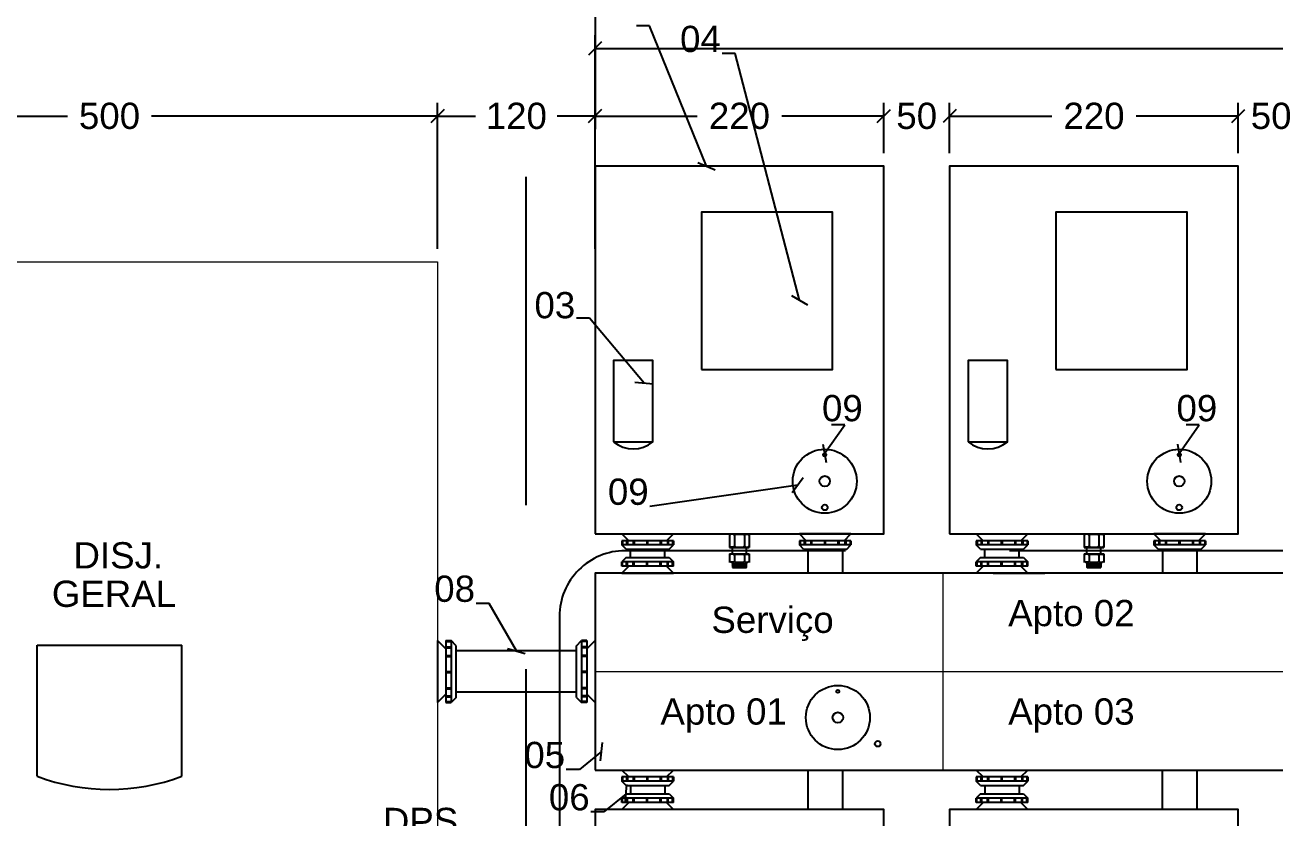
# Model space of a CAD drawing. Header units: millimetres. Extents: x 425 to 646, y 332 to 411.
# Drawn here: x 460.232 to 461.185, y 347.354 to 347.958 of the extents above; entities that cross this region are included whole.
import ezdxf

# ---------------------------------------------------------------- set-up
doc = ezdxf.new("R2010")
doc.units = ezdxf.units.MM
doc.linetypes.add('HIDDEN', pattern=[0.375, 0.25, -0.125])
for name, color, linetype in [('Cotas', 1, 'Continuous'), ('EL-Textos_condutos', 7, 'Continuous'), ('QUADROS', 7, 'Continuous'), ('QUADROS_E_CAIXAS', 240, 'Continuous'), ('TXT', 7, 'Continuous')]:
    doc.layers.add(name, color=color, linetype=linetype)
doc.layers.add('VP', color=1, linetype='Continuous', plot=False)
doc.styles.add('ARIAL', font='arial.ttf')
doc.dimstyles.new('10', dxfattribs={"dimtxt": 0.02, "dimasz": 0.01, "dimexe": 0.01, "dimexo": 0.01, "dimgap": 0.09, "dimtad": 0, "dimtih": 1, "dimtoh": 1, "dimdec": 0, "dimlfac": 1000, "dimzin": 0, "dimdsep": 46, "dimtxsty": 'ARIAL', "dimblk": 'OBLIQUE', "dimcen": 0, "dimdle": 0.02, "dimclrt": 7, "dimadec": 0, "dimazin": 0, "dimtfac": 1, "dimtdec": 0, "dimtofl": 0, "dimtmove": 0, "dimatfit": 3, "dimldrblk": 'OBLIQUE', "dimfxl": 0, "dimtolj": 1, "dimtzin": 0, "dimarcsym": 0})
doc.dimstyles.new('RICARDO-1-10', dxfattribs={"dimtxt": 0.02, "dimasz": 0.01, "dimexe": 0.01, "dimexo": 0.01, "dimgap": 0.01, "dimtad": 0, "dimtih": 1, "dimtoh": 1, "dimdec": 0, "dimlfac": 1000, "dimzin": 0, "dimdsep": 46, "dimtxsty": 'ARIAL', "dimblk": 'OBLIQUE', "dimcen": 0, "dimclrt": 4, "dimadec": 0, "dimazin": 0, "dimtfac": 1, "dimtdec": 0, "dimtofl": 0, "dimtmove": 0, "dimatfit": 3, "dimldrblk": 'CLOSEDBLANK', "dimfxl": 0, "dimtolj": 1, "dimtzin": 0, "dimarcsym": 0})

# ---------------------------------------------------------------- blocks, each defined once
blk = doc.blocks.new('_Oblique')
at = {"color": 0, "linetype": 'ByBlock', "lineweight": -2}
blk.add_line((-0.5, -0.5), (0.5, 0.5), dxfattribs=at)
blk = doc.blocks.new('*D70')
at = {"layer": 'DEFPOINTS', "color": 0, "transparency": 16777216}
for p in [(460.04673, 347.88826), (460.04673, 347.77707), (460.54673, 347.77707)]:
    blk.add_point(p, dxfattribs=at)
at = {"layer": 'TXT', "color": 0, "lineweight": -2, "transparency": 16777216}
for p, q in [((460.04673, 347.78707), (460.04673, 347.89826)), ((460.54673, 347.78707), (460.54673, 347.89826)), ((460.04673, 347.88826), (460.26467, 347.88826)), ((460.54673, 347.88826), (460.32879, 347.88826))]:
    blk.add_line(p, q, dxfattribs=at)
at = {"layer": 'TXT', "color": 0, "lineweight": -2, "transparency": 16777216, "xscale": 0.01, "yscale": 0.01, "zscale": 0.01, "rotation": 180}
blk.add_blockref('_Oblique', (460.04673, 347.88826), dxfattribs=at)
at = {"layer": 'TXT', "color": 0, "lineweight": -2, "transparency": 16777216, "xscale": 0.01, "yscale": 0.01, "zscale": 0.01}
blk.add_blockref('_Oblique', (460.54673, 347.88826), dxfattribs=at)
at = {"layer": 'TXT', "color": 4, "transparency": 16777216, "insert": (460.29673, 347.88826), "char_height": 0.02, "attachment_point": 5, "style": 'ARIAL'}
blk.add_mtext('\\A1;500', dxfattribs=at)
blk = doc.blocks.new('_ClosedBlank')
at = {"color": 0, "linetype": 'ByBlock', "lineweight": -2}
for p, q in [((-1, 0.167), (0, 0)), ((-1, 0.167), (-1, -0.167)), ((0, 0), (-1, -0.167))]:
    blk.add_line(p, q, dxfattribs=at)
blk = doc.blocks.new('*D73')
at = {"layer": 'DEFPOINTS', "color": 0, "transparency": 16777216}
for p in [(460.66673, 347.88826), (460.54673, 347.77707), (460.66673, 347.77707)]:
    blk.add_point(p, dxfattribs=at)
at = {"layer": 'TXT', "color": 0, "lineweight": -2, "transparency": 16777216}
for p, q in [((460.54673, 347.78707), (460.54673, 347.89826)), ((460.66673, 347.78707), (460.66673, 347.89826)), ((460.54673, 347.88826), (460.57561, 347.88826)), ((460.66673, 347.88826), (460.63785, 347.88826))]:
    blk.add_line(p, q, dxfattribs=at)
at = {"layer": 'TXT', "color": 0, "lineweight": -2, "transparency": 16777216, "xscale": 0.01, "yscale": 0.01, "zscale": 0.01, "rotation": 180}
blk.add_blockref('_Oblique', (460.54673, 347.88826), dxfattribs=at)
at = {"layer": 'TXT', "color": 0, "lineweight": -2, "transparency": 16777216, "xscale": 0.01, "yscale": 0.01, "zscale": 0.01}
blk.add_blockref('_Oblique', (460.66673, 347.88826), dxfattribs=at)
at = {"layer": 'TXT', "color": 4, "transparency": 16777216, "insert": (460.60673, 347.88826), "char_height": 0.02, "attachment_point": 5, "style": 'ARIAL'}
blk.add_mtext('\\A1;120', dxfattribs=at)
blk = doc.blocks.new('*D74')
at = {"layer": 'DEFPOINTS', "color": 0, "transparency": 16777216}
for p in [(460.66673, 348.7679), (460.88673, 347.88826), (460.88673, 347.85005)]:
    blk.add_point(p, dxfattribs=at)
at = {"layer": 'TXT', "color": 0, "lineweight": -2, "transparency": 16777216}
for p, q in [((460.66673, 348.7579), (460.66673, 347.87826)), ((460.88673, 347.86005), (460.88673, 347.89826)), ((460.66673, 347.88826), (460.7445, 347.88826)), ((460.88673, 347.88826), (460.80896, 347.88826))]:
    blk.add_line(p, q, dxfattribs=at)
at = {"layer": 'TXT', "color": 0, "lineweight": -2, "transparency": 16777216, "xscale": 0.01, "yscale": 0.01, "zscale": 0.01, "rotation": 180}
blk.add_blockref('_Oblique', (460.66673, 347.88826), dxfattribs=at)
at = {"layer": 'TXT', "color": 0, "lineweight": -2, "transparency": 16777216, "xscale": 0.01, "yscale": 0.01, "zscale": 0.01}
blk.add_blockref('_Oblique', (460.88673, 347.88826), dxfattribs=at)
at = {"layer": 'TXT', "color": 4, "transparency": 16777216, "insert": (460.77673, 347.88826), "char_height": 0.02, "attachment_point": 5, "style": 'ARIAL'}
blk.add_mtext('\\A1;220', dxfattribs=at)
blk = doc.blocks.new('*D75')
at = {"layer": 'DEFPOINTS', "color": 0, "transparency": 16777216}
for p in [(460.93687, 347.88826), (460.88673, 347.85005), (460.93687, 347.85005)]:
    blk.add_point(p, dxfattribs=at)
at = {"layer": 'TXT', "color": 0, "lineweight": -2, "transparency": 16777216}
for p, q in [((460.88673, 347.86005), (460.88673, 347.89826)), ((460.93687, 347.86005), (460.93687, 347.89826)), ((460.88673, 347.88826), (460.87673, 347.88826)), ((460.93687, 347.88826), (460.94687, 347.88826))]:
    blk.add_line(p, q, dxfattribs=at)
at = {"layer": 'TXT', "color": 0, "lineweight": -2, "transparency": 16777216, "xscale": 0.01, "yscale": 0.01, "zscale": 0.01}
blk.add_blockref('_Oblique', (460.88673, 347.88826), dxfattribs=at)
at = {"layer": 'TXT', "color": 0, "lineweight": -2, "transparency": 16777216, "xscale": 0.01, "yscale": 0.01, "zscale": 0.01, "rotation": 180}
blk.add_blockref('_Oblique', (460.93687, 347.88826), dxfattribs=at)
at = {"layer": 'TXT', "color": 4, "transparency": 16777216, "insert": (460.9118, 347.88826), "char_height": 0.02, "attachment_point": 5, "style": 'ARIAL'}
blk.add_mtext('\\A1;50', dxfattribs=at)
blk = doc.blocks.new('*D76')
at = {"layer": 'DEFPOINTS', "color": 0, "transparency": 16777216}
for p in [(461.15687, 347.88826), (460.93687, 347.85005), (461.15687, 347.85005)]:
    blk.add_point(p, dxfattribs=at)
at = {"layer": 'TXT', "color": 0, "lineweight": -2, "transparency": 16777216}
for p, q in [((460.93687, 347.86005), (460.93687, 347.89826)), ((461.15687, 347.86005), (461.15687, 347.89826)), ((460.93687, 347.88826), (461.01464, 347.88826)), ((461.15687, 347.88826), (461.0791, 347.88826))]:
    blk.add_line(p, q, dxfattribs=at)
at = {"layer": 'TXT', "color": 0, "lineweight": -2, "transparency": 16777216, "xscale": 0.01, "yscale": 0.01, "zscale": 0.01, "rotation": 180}
blk.add_blockref('_Oblique', (460.93687, 347.88826), dxfattribs=at)
at = {"layer": 'TXT', "color": 0, "lineweight": -2, "transparency": 16777216, "xscale": 0.01, "yscale": 0.01, "zscale": 0.01}
blk.add_blockref('_Oblique', (461.15687, 347.88826), dxfattribs=at)
at = {"layer": 'TXT', "color": 4, "transparency": 16777216, "insert": (461.04687, 347.88826), "char_height": 0.02, "attachment_point": 5, "style": 'ARIAL'}
blk.add_mtext('\\A1;220', dxfattribs=at)
blk = doc.blocks.new('*D77')
at = {"layer": 'DEFPOINTS', "color": 0, "transparency": 16777216}
for p in [(461.20687, 347.88826), (461.15687, 347.85005), (461.20687, 347.85005)]:
    blk.add_point(p, dxfattribs=at)
at = {"layer": 'TXT', "color": 0, "lineweight": -2, "transparency": 16777216}
for p, q in [((461.15687, 347.86005), (461.15687, 347.89826)), ((461.20687, 347.86005), (461.20687, 347.89826)), ((461.15687, 347.88826), (461.14687, 347.88826)), ((461.20687, 347.88826), (461.21687, 347.88826))]:
    blk.add_line(p, q, dxfattribs=at)
at = {"layer": 'TXT', "color": 0, "lineweight": -2, "transparency": 16777216, "xscale": 0.01, "yscale": 0.01, "zscale": 0.01}
blk.add_blockref('_Oblique', (461.15687, 347.88826), dxfattribs=at)
at = {"layer": 'TXT', "color": 0, "lineweight": -2, "transparency": 16777216, "xscale": 0.01, "yscale": 0.01, "zscale": 0.01, "rotation": 180}
blk.add_blockref('_Oblique', (461.20687, 347.88826), dxfattribs=at)
at = {"layer": 'TXT', "color": 4, "transparency": 16777216, "insert": (461.18187, 347.88826), "char_height": 0.02, "attachment_point": 5, "style": 'ARIAL'}
blk.add_mtext('\\A1;50', dxfattribs=at)
blk = doc.blocks.new('*D110')
at = {"layer": 'DEFPOINTS', "color": 0, "transparency": 16777216}
for p in [(463.58724, 347.93974), (460.66673, 347.85005), (463.58724, 347.85005)]:
    blk.add_point(p, dxfattribs=at)
at = {"layer": 'VP', "color": 0, "lineweight": -2, "transparency": 16777216}
for p, q in [((460.66673, 347.86005), (460.66673, 347.94974)), ((463.58724, 347.86005), (463.58724, 347.94974)), ((460.66673, 347.93974), (462.08888, 347.93974)), ((463.58724, 347.93974), (462.16509, 347.93974))]:
    blk.add_line(p, q, dxfattribs=at)
at = {"layer": 'VP', "color": 0, "lineweight": -2, "transparency": 16777216, "xscale": 0.01, "yscale": 0.01, "zscale": 0.01, "rotation": 180}
blk.add_blockref('_Oblique', (460.66673, 347.93974), dxfattribs=at)
at = {"layer": 'VP', "color": 0, "lineweight": -2, "transparency": 16777216, "xscale": 0.01, "yscale": 0.01, "zscale": 0.01}
blk.add_blockref('_Oblique', (463.58724, 347.93974), dxfattribs=at)
at = {"layer": 'VP', "color": 4, "transparency": 16777216, "insert": (462.12699, 347.93974), "char_height": 0.02, "attachment_point": 5, "style": 'ARIAL'}
blk.add_mtext('\\A1;2921', dxfattribs=at)

msp = doc.modelspace()

# ---------------------------------------------------------------- hatches: boundary and pattern name
at = {"layer": 'QUADROS'}
for points in [[(460.77199, 347.5698), (460.77022, 347.5698), (460.76923, 347.56881), (460.76923, 347.57005), (460.78423, 347.57005), (460.78423, 347.56881), (460.78324, 347.5698), (460.78147, 347.5698), (460.78048, 347.56881), (460.77949, 347.5698), (460.77397, 347.5698), (460.77298, 347.56881)], [(460.77199, 347.5698), (460.77022, 347.5698), (460.76923, 347.56881), (460.76923, 347.57005), (460.78423, 347.57005), (460.78423, 347.56881), (460.78324, 347.5698), (460.78147, 347.5698), (460.78048, 347.56881), (460.77949, 347.5698), (460.77397, 347.5698), (460.77298, 347.56881)], [(461.04213, 347.5698), (461.04036, 347.5698), (461.03937, 347.56881), (461.03937, 347.57005), (461.05437, 347.57005), (461.05437, 347.56881), (461.05338, 347.5698), (461.05161, 347.5698), (461.05062, 347.56881), (461.04963, 347.5698), (461.04411, 347.5698), (461.04312, 347.56881)], [(461.04213, 347.5698), (461.04036, 347.5698), (461.03937, 347.56881), (461.03937, 347.57005), (461.05437, 347.57005), (461.05437, 347.56881), (461.05338, 347.5698), (461.05161, 347.5698), (461.05062, 347.56881), (461.04963, 347.5698), (461.04411, 347.5698), (461.04312, 347.56881)], [(460.76923, 347.55948), (460.76923, 347.56072), (460.77022, 347.55973), (460.77199, 347.55973), (460.77298, 347.56072), (460.77397, 347.55973), (460.77949, 347.55973), (460.78048, 347.56072), (460.78147, 347.55973), (460.78324, 347.55973), (460.78423, 347.56072), (460.78423, 347.55948)], [(461.03937, 347.55948), (461.03937, 347.56072), (461.04036, 347.55973), (461.04213, 347.55973), (461.04312, 347.56072), (461.04411, 347.55973), (461.04963, 347.55973), (461.05062, 347.56072), (461.05161, 347.55973), (461.05338, 347.55973), (461.05437, 347.56072), (461.05437, 347.55948)]]:
    msp.add_hatch(color=7, dxfattribs=at).paths.add_polyline_path(points)
h = msp.add_hatch(color=7, dxfattribs=at)
h.paths.add_polyline_path([(460.76923, 347.54803), (460.76923, 347.54927), (460.77022, 347.54828), (460.77199, 347.54828), (460.77298, 347.54927), (460.77397, 347.54828), (460.77949, 347.54828), (460.78048, 347.54927), (460.78147, 347.54828), (460.78324, 347.54828), (460.78423, 347.54927), (460.78423, 347.54803)])
h.paths.add_polyline_path([(460.78423, 347.55478), (460.78423, 347.55354), (460.78324, 347.55453), (460.78147, 347.55453), (460.78048, 347.55354), (460.77949, 347.55453), (460.77397, 347.55453), (460.77298, 347.55354), (460.77199, 347.55453), (460.77022, 347.55453), (460.76923, 347.55354), (460.76923, 347.55478)])
h = msp.add_hatch(color=7, dxfattribs=at)
h.paths.add_polyline_path([(461.03937, 347.54803), (461.03937, 347.54927), (461.04036, 347.54828), (461.04213, 347.54828), (461.04312, 347.54927), (461.04411, 347.54828), (461.04963, 347.54828), (461.05062, 347.54927), (461.05161, 347.54828), (461.05338, 347.54828), (461.05437, 347.54927), (461.05437, 347.54803)])
h.paths.add_polyline_path([(461.05437, 347.55478), (461.05437, 347.55354), (461.05338, 347.55453), (461.05161, 347.55453), (461.05062, 347.55354), (461.04963, 347.55453), (461.04411, 347.55453), (461.04312, 347.55354), (461.04213, 347.55453), (461.04036, 347.55453), (461.03937, 347.55354), (461.03937, 347.55478)])

# ---------------------------------------------------------------- linework, layer by layer
at = {"layer": 'EL-Textos_condutos', "linetype": 'Continuous', "lineweight": 0}
for p, q in [((460.04673, 347.77707), (460.54673, 347.77707)), ((460.54673, 347.77707), (460.54673, 347.20207)), ((460.93173, 347.54005), (460.93173, 347.39005)), ((460.66673, 347.46505), (461.91673, 347.46505))]:
    msp.add_line(p, q, dxfattribs=at)
at = {"layer": 'QUADROS', "color": 7}
for p, q in [((460.69234, 347.56476), (460.68705, 347.57005)), ((460.72111, 347.56476), (460.72641, 347.57005)), ((460.76923, 347.57005), (460.78423, 347.57005)), ((460.76923, 347.57005), (460.76923, 347.55948)), ((460.76923, 347.57005), (460.78423, 347.57005)), ((460.76923, 347.56881), (460.77022, 347.5698)), ((460.76923, 347.56881), (460.77022, 347.5698)), ((460.77199, 347.5698), (460.77022, 347.5698)), ((460.77199, 347.5698), (460.77022, 347.5698)), ((460.77298, 347.56881), (460.77198, 347.56981)), ((460.77298, 347.56881), (460.77198, 347.56981)), ((460.77298, 347.56881), (460.77398, 347.56981)), ((460.77298, 347.56881), (460.77398, 347.56981)), ((460.77298, 347.56881), (460.77298, 347.56072)), ((460.77397, 347.5698), (460.77949, 347.5698)), ((460.77397, 347.5698), (460.77949, 347.5698)), ((460.78048, 347.56881), (460.77948, 347.56981)), ((460.78048, 347.56881), (460.77948, 347.56981)), ((460.78048, 347.56881), (460.78148, 347.56981)), ((460.78048, 347.56881), (460.78148, 347.56981)), ((460.78048, 347.56881), (460.78048, 347.56072)), ((460.78147, 347.5698), (460.78324, 347.5698)), ((460.78147, 347.5698), (460.78324, 347.5698)), ((460.78423, 347.56881), (460.78324, 347.5698)), ((460.78423, 347.56881), (460.78324, 347.5698)), ((460.78423, 347.57005), (460.78423, 347.55948)), ((460.82766, 347.56476), (460.82237, 347.57005)), ((460.82237, 347.57005), (460.86173, 347.57005)), ((460.86173, 347.57005), (460.82237, 347.57005)), ((460.85643, 347.56476), (460.86173, 347.57005)), ((460.96249, 347.56476), (460.95719, 347.57005)), ((460.99126, 347.56476), (460.99655, 347.57005)), ((461.03937, 347.57005), (461.05437, 347.57005)), ((461.03937, 347.57005), (461.03937, 347.55948)), ((461.03937, 347.57005), (461.05437, 347.57005)), ((461.03937, 347.56881), (461.04036, 347.5698)), ((461.03937, 347.56881), (461.04036, 347.5698)), ((461.04213, 347.5698), (461.04036, 347.5698)), ((461.04213, 347.5698), (461.04036, 347.5698)), ((461.04312, 347.56881), (461.04212, 347.56981)), ((461.04312, 347.56881), (461.04212, 347.56981)), ((461.04312, 347.56881), (461.04412, 347.56981)), ((461.04312, 347.56881), (461.04412, 347.56981)), ((461.04312, 347.56881), (461.04312, 347.56072)), ((461.04411, 347.5698), (461.04963, 347.5698)), ((461.04411, 347.5698), (461.04963, 347.5698)), ((461.05062, 347.56881), (461.04962, 347.56981)), ((461.05062, 347.56881), (461.04962, 347.56981)), ((461.05062, 347.56881), (461.05162, 347.56981)), ((461.05062, 347.56881), (461.05162, 347.56981)), ((461.05062, 347.56881), (461.05062, 347.56072)), ((461.05161, 347.5698), (461.05338, 347.5698)), ((461.05161, 347.5698), (461.05338, 347.5698)), ((461.05437, 347.56881), (461.05338, 347.5698)), ((461.05437, 347.56881), (461.05338, 347.5698)), ((461.05437, 347.57005), (461.05437, 347.55948)), ((461.09781, 347.56476), (461.09251, 347.57005)), ((461.09251, 347.57005), (461.13187, 347.57005)), ((461.13187, 347.57005), (461.09251, 347.57005)), ((461.12658, 347.56476), (461.13187, 347.57005)), ((460.68705, 347.56476), (460.68705, 347.56148)), ((460.72641, 347.56476), (460.68705, 347.56476)), ((460.69033, 347.5582), (460.68705, 347.56148)), ((460.72641, 347.56148), (460.68705, 347.56148)), ((460.68768, 347.56476), (460.68768, 347.56148)), ((460.69033, 347.5582), (460.72313, 347.5582)), ((460.69077, 347.56476), (460.69077, 347.56148)), ((460.69141, 347.56476), (460.69141, 347.56148)), ((460.69361, 347.55191), (460.69361, 347.5582)), ((460.69581, 347.56476), (460.69581, 347.56148)), ((460.69644, 347.56476), (460.69644, 347.56148)), ((460.7061, 347.56476), (460.7061, 347.56148)), ((460.70673, 347.56476), (460.70673, 347.56148)), ((460.71639, 347.56476), (460.71639, 347.56148)), ((460.71702, 347.56476), (460.71702, 347.56148)), ((460.71985, 347.55191), (460.71985, 347.5582)), ((460.72181, 347.56476), (460.72181, 347.56148)), ((460.72244, 347.56476), (460.72244, 347.56148)), ((460.72313, 347.5582), (460.72641, 347.56148)), ((460.72578, 347.56476), (460.72578, 347.56148)), ((460.72641, 347.56476), (460.72641, 347.56148)), ((460.76923, 347.56072), (460.77022, 347.55973)), ((460.76923, 347.55948), (460.78423, 347.55948)), ((460.77199, 347.55973), (460.77022, 347.55973)), ((460.77137, 347.55478), (460.77137, 347.55973)), ((460.77298, 347.56072), (460.77198, 347.55972)), ((460.77298, 347.56072), (460.77398, 347.55972)), ((460.77397, 347.55973), (460.77949, 347.55973)), ((460.78048, 347.56072), (460.77948, 347.55972)), ((460.78048, 347.56072), (460.78148, 347.55972)), ((460.78147, 347.55973), (460.78324, 347.55973)), ((460.78208, 347.55478), (460.78208, 347.55948)), ((460.78423, 347.56072), (460.78324, 347.55973)), ((460.86173, 347.56476), (460.82237, 347.56476)), ((460.82237, 347.56476), (460.82237, 347.56148)), ((460.86173, 347.56148), (460.82237, 347.56148)), ((460.82565, 347.5582), (460.82237, 347.56148)), ((460.823, 347.56476), (460.823, 347.56148)), ((460.82565, 347.5582), (460.85845, 347.5582)), ((460.8261, 347.56476), (460.8261, 347.56148)), ((460.82673, 347.56476), (460.82673, 347.56148)), ((460.83113, 347.56476), (460.83113, 347.56148)), ((460.83176, 347.56476), (460.83176, 347.56148)), ((460.84142, 347.56476), (460.84142, 347.56148)), ((460.84205, 347.56476), (460.84205, 347.56148)), ((460.85171, 347.56476), (460.85171, 347.56148)), ((460.85234, 347.56476), (460.85234, 347.56148)), ((460.85713, 347.56476), (460.85713, 347.56148)), ((460.85776, 347.56476), (460.85776, 347.56148)), ((460.85845, 347.5582), (460.86173, 347.56148)), ((460.8611, 347.56476), (460.8611, 347.56148)), ((460.86173, 347.56476), (460.86173, 347.56148)), ((460.95719, 347.56476), (460.95719, 347.56148)), ((460.99655, 347.56476), (460.95719, 347.56476)), ((460.96047, 347.5582), (460.95719, 347.56148)), ((460.99655, 347.56148), (460.95719, 347.56148)), ((460.95782, 347.56476), (460.95782, 347.56148)), ((460.96047, 347.5582), (460.99327, 347.5582)), ((460.96092, 347.56476), (460.96092, 347.56148)), ((460.96155, 347.56476), (460.96155, 347.56148)), ((460.96375, 347.55191), (460.96375, 347.5582)), ((460.96595, 347.56476), (460.96595, 347.56148)), ((460.96658, 347.56476), (460.96658, 347.56148)), ((460.97624, 347.56476), (460.97624, 347.56148)), ((460.97687, 347.56476), (460.97687, 347.56148)), ((460.98653, 347.56476), (460.98653, 347.56148)), ((460.98716, 347.56476), (460.98716, 347.56148)), ((460.98999, 347.55191), (460.98999, 347.5582)), ((460.99195, 347.56476), (460.99195, 347.56148)), ((460.99258, 347.56476), (460.99258, 347.56148)), ((460.99327, 347.5582), (460.99655, 347.56148)), ((460.99592, 347.56476), (460.99592, 347.56148)), ((460.99655, 347.56476), (460.99655, 347.56148)), ((461.03937, 347.56072), (461.04036, 347.55973)), ((461.03937, 347.55948), (461.05437, 347.55948)), ((461.04213, 347.55973), (461.04036, 347.55973)), ((461.04152, 347.55478), (461.04152, 347.55973)), ((461.04312, 347.56072), (461.04212, 347.55972)), ((461.04312, 347.56072), (461.04412, 347.55972)), ((461.04411, 347.55973), (461.04963, 347.55973)), ((461.05062, 347.56072), (461.04962, 347.55972)), ((461.05062, 347.56072), (461.05162, 347.55972)), ((461.05161, 347.55973), (461.05338, 347.55973)), ((461.05223, 347.55478), (461.05223, 347.55948)), ((461.05437, 347.56072), (461.05338, 347.55973)), ((461.13187, 347.56476), (461.09251, 347.56476)), ((461.09251, 347.56476), (461.09251, 347.56148)), ((461.13187, 347.56148), (461.09251, 347.56148)), ((461.09579, 347.5582), (461.09251, 347.56148)), ((461.09314, 347.56476), (461.09314, 347.56148)), ((461.09579, 347.5582), (461.12859, 347.5582)), ((461.09624, 347.56476), (461.09624, 347.56148)), ((461.09687, 347.56476), (461.09687, 347.56148)), ((461.10127, 347.56476), (461.10127, 347.56148)), ((461.1019, 347.56476), (461.1019, 347.56148)), ((461.11156, 347.56476), (461.11156, 347.56148)), ((461.11219, 347.56476), (461.11219, 347.56148)), ((461.12185, 347.56476), (461.12185, 347.56148)), ((461.12248, 347.56476), (461.12248, 347.56148)), ((461.12727, 347.56476), (461.12727, 347.56148)), ((461.1279, 347.56476), (461.1279, 347.56148)), ((461.12859, 347.5582), (461.13187, 347.56148)), ((461.13124, 347.56476), (461.13124, 347.56148)), ((461.13187, 347.56476), (461.13187, 347.56148)), ((460.69033, 347.55191), (460.68705, 347.54863)), ((460.68705, 347.54535), (460.68705, 347.54863)), ((460.72641, 347.54863), (460.68705, 347.54863)), ((460.68768, 347.54535), (460.68768, 347.54863)), ((460.69033, 347.55191), (460.72313, 347.55191)), ((460.69077, 347.54535), (460.69077, 347.54863)), ((460.69141, 347.54535), (460.69141, 347.54863)), ((460.69581, 347.54535), (460.69581, 347.54863)), ((460.69644, 347.54535), (460.69644, 347.54863)), ((460.7061, 347.54535), (460.7061, 347.54863)), ((460.70673, 347.54535), (460.70673, 347.54863)), ((460.71639, 347.54535), (460.71639, 347.54863)), ((460.71702, 347.54535), (460.71702, 347.54863)), ((460.72181, 347.54535), (460.72181, 347.54863)), ((460.72244, 347.54535), (460.72244, 347.54863)), ((460.72313, 347.55191), (460.72641, 347.54863)), ((460.72578, 347.54535), (460.72578, 347.54863)), ((460.72641, 347.54535), (460.72641, 347.54863)), ((460.76923, 347.55478), (460.78423, 347.55478)), ((460.76923, 347.55478), (460.76923, 347.54803)), ((460.76923, 347.55354), (460.77022, 347.55453)), ((460.76923, 347.54927), (460.77022, 347.54828)), ((460.77199, 347.55453), (460.77022, 347.55453)), ((460.77199, 347.54828), (460.77022, 347.54828)), ((460.77137, 347.54728), (460.77137, 347.54828)), ((460.77298, 347.55354), (460.77198, 347.55454)), ((460.77298, 347.54927), (460.77198, 347.54827)), ((460.77298, 347.55354), (460.77398, 347.55454)), ((460.77298, 347.55354), (460.77298, 347.54927)), ((460.77298, 347.54927), (460.77398, 347.54827)), ((460.77397, 347.55453), (460.77949, 347.55453)), ((460.77397, 347.54828), (460.77949, 347.54828)), ((460.78048, 347.55354), (460.77948, 347.55454)), ((460.78048, 347.54927), (460.77948, 347.54827)), ((460.78048, 347.55354), (460.78148, 347.55454)), ((460.78048, 347.55354), (460.78048, 347.54927)), ((460.78048, 347.54927), (460.78148, 347.54827)), ((460.78147, 347.55453), (460.78324, 347.55453)), ((460.78147, 347.54828), (460.78324, 347.54828)), ((460.78208, 347.54728), (460.78208, 347.54828)), ((460.78423, 347.55354), (460.78324, 347.55453)), ((460.78423, 347.54927), (460.78324, 347.54828)), ((460.78423, 347.55478), (460.78423, 347.54803)), ((460.96047, 347.55191), (460.95719, 347.54863)), ((460.95719, 347.54535), (460.95719, 347.54863)), ((460.99655, 347.54863), (460.95719, 347.54863)), ((460.95782, 347.54535), (460.95782, 347.54863)), ((460.96047, 347.55191), (460.99327, 347.55191)), ((460.96092, 347.54535), (460.96092, 347.54863)), ((460.96155, 347.54535), (460.96155, 347.54863)), ((460.96595, 347.54535), (460.96595, 347.54863)), ((460.96658, 347.54535), (460.96658, 347.54863)), ((460.97624, 347.54535), (460.97624, 347.54863)), ((460.97687, 347.54535), (460.97687, 347.54863)), ((460.98653, 347.54535), (460.98653, 347.54863)), ((460.98716, 347.54535), (460.98716, 347.54863)), ((460.99195, 347.54535), (460.99195, 347.54863)), ((460.99258, 347.54535), (460.99258, 347.54863)), ((460.99327, 347.55191), (460.99655, 347.54863)), ((460.99592, 347.54535), (460.99592, 347.54863)), ((460.99655, 347.54535), (460.99655, 347.54863)), ((461.03937, 347.55478), (461.05437, 347.55478)), ((461.03937, 347.55478), (461.03937, 347.54803)), ((461.03937, 347.55354), (461.04036, 347.55453)), ((461.03937, 347.54927), (461.04036, 347.54828)), ((461.04213, 347.55453), (461.04036, 347.55453)), ((461.04213, 347.54828), (461.04036, 347.54828)), ((461.04152, 347.54728), (461.04152, 347.54828)), ((461.04312, 347.55354), (461.04212, 347.55454)), ((461.04312, 347.54927), (461.04212, 347.54827)), ((461.04312, 347.55354), (461.04412, 347.55454)), ((461.04312, 347.55354), (461.04312, 347.54927)), ((461.04312, 347.54927), (461.04412, 347.54827)), ((461.04411, 347.55453), (461.04963, 347.55453)), ((461.04411, 347.54828), (461.04963, 347.54828)), ((461.05062, 347.55354), (461.04962, 347.55454)), ((461.05062, 347.54927), (461.04962, 347.54827)), ((461.05062, 347.55354), (461.05162, 347.55454)), ((461.05062, 347.55354), (461.05062, 347.54927)), ((461.05062, 347.54927), (461.05162, 347.54827)), ((461.05161, 347.55453), (461.05338, 347.55453)), ((461.05161, 347.54828), (461.05338, 347.54828)), ((461.05223, 347.54728), (461.05223, 347.54828)), ((461.05437, 347.55354), (461.05338, 347.55453)), ((461.05437, 347.54927), (461.05338, 347.54828)), ((461.05437, 347.55478), (461.05437, 347.54803)), ((460.72641, 347.54535), (460.68705, 347.54535)), ((460.69234, 347.54535), (460.68705, 347.54005)), ((460.68705, 347.54005), (460.72641, 347.54005)), ((460.72111, 347.54535), (460.72641, 347.54005)), ((460.77137, 347.54728), (460.77151, 347.54717)), ((460.77137, 347.54728), (460.78208, 347.54728)), ((460.77151, 347.54438), (460.77137, 347.54427)), ((460.77151, 347.54715), (460.77138, 347.54705)), ((460.77138, 347.54704), (460.77151, 347.54694)), ((460.77151, 347.54692), (460.77138, 347.54682)), ((460.77138, 347.54681), (460.77151, 347.54671)), ((460.77151, 347.54669), (460.77138, 347.54659)), ((460.77138, 347.54657), (460.77151, 347.54648)), ((460.77151, 347.54646), (460.77138, 347.54636)), ((460.77138, 347.54634), (460.77151, 347.54624)), ((460.77151, 347.54623), (460.77138, 347.54613)), ((460.77138, 347.54611), (460.77151, 347.54601)), ((460.77151, 347.546), (460.77138, 347.5459)), ((460.77138, 347.54588), (460.77151, 347.54578)), ((460.77151, 347.54577), (460.77138, 347.54567)), ((460.77138, 347.54565), (460.77151, 347.54555)), ((460.77151, 347.54554), (460.77138, 347.54544)), ((460.77138, 347.54542), (460.77151, 347.54532)), ((460.77151, 347.54531), (460.77138, 347.54521)), ((460.77138, 347.54519), (460.77151, 347.54509)), ((460.77151, 347.54507), (460.77138, 347.54497)), ((460.77138, 347.54496), (460.77151, 347.54486)), ((460.77151, 347.54484), (460.77138, 347.54474)), ((460.77138, 347.54473), (460.77151, 347.54463)), ((460.77151, 347.54461), (460.77138, 347.54451)), ((460.77138, 347.5445), (460.77151, 347.5444)), ((460.78195, 347.54693), (460.77139, 347.54704)), ((460.78195, 347.5467), (460.77139, 347.54681)), ((460.78195, 347.54647), (460.77139, 347.54658)), ((460.78195, 347.54624), (460.77139, 347.54635)), ((460.78195, 347.54601), (460.77139, 347.54612)), ((460.78195, 347.54577), (460.77139, 347.54589)), ((460.78195, 347.54554), (460.77139, 347.54566)), ((460.78195, 347.54531), (460.77139, 347.54543)), ((460.78195, 347.54508), (460.77139, 347.5452)), ((460.78195, 347.54485), (460.77139, 347.54497)), ((460.78195, 347.54462), (460.77139, 347.54474)), ((460.78195, 347.54439), (460.77139, 347.5445)), ((460.7715, 347.54716), (460.78207, 347.54704)), ((460.7715, 347.54693), (460.78207, 347.54681)), ((460.7715, 347.5467), (460.78207, 347.54658)), ((460.7715, 347.54647), (460.78207, 347.54635)), ((460.7715, 347.54624), (460.78207, 347.54612)), ((460.7715, 347.54601), (460.78207, 347.54589)), ((460.7715, 347.54577), (460.78207, 347.54566)), ((460.7715, 347.54554), (460.78207, 347.54543)), ((460.7715, 347.54531), (460.78207, 347.5452)), ((460.7715, 347.54508), (460.78207, 347.54497)), ((460.7715, 347.54485), (460.78207, 347.54474)), ((460.7715, 347.54462), (460.78207, 347.5445)), ((460.7715, 347.54439), (460.78208, 347.54427)), ((460.78208, 347.54728), (460.78194, 347.54717)), ((460.78194, 347.54715), (460.78207, 347.54705)), ((460.78207, 347.54704), (460.78194, 347.54694)), ((460.78194, 347.54692), (460.78207, 347.54682)), ((460.78207, 347.54681), (460.78194, 347.54671)), ((460.78194, 347.54669), (460.78207, 347.54659)), ((460.78207, 347.54657), (460.78194, 347.54648)), ((460.78194, 347.54646), (460.78207, 347.54636)), ((460.78207, 347.54634), (460.78194, 347.54624)), ((460.78194, 347.54623), (460.78207, 347.54613)), ((460.78207, 347.54611), (460.78194, 347.54601)), ((460.78194, 347.546), (460.78207, 347.5459)), ((460.78207, 347.54588), (460.78194, 347.54578)), ((460.78194, 347.54577), (460.78207, 347.54567)), ((460.78207, 347.54565), (460.78194, 347.54555)), ((460.78194, 347.54554), (460.78207, 347.54544)), ((460.78207, 347.54542), (460.78194, 347.54532)), ((460.78194, 347.54531), (460.78207, 347.54521)), ((460.78207, 347.54519), (460.78194, 347.54509)), ((460.78194, 347.54507), (460.78207, 347.54497)), ((460.78207, 347.54496), (460.78194, 347.54486)), ((460.78194, 347.54484), (460.78207, 347.54474)), ((460.78207, 347.54473), (460.78194, 347.54463)), ((460.78194, 347.54461), (460.78207, 347.54451)), ((460.78207, 347.5445), (460.78194, 347.5444)), ((460.78194, 347.54438), (460.78208, 347.54427)), ((460.99655, 347.54535), (460.95719, 347.54535)), ((460.96249, 347.54535), (460.95719, 347.54005)), ((460.97019, 347.54005), (461.00955, 347.54005)), ((460.99126, 347.54535), (460.99655, 347.54005)), ((461.04152, 347.54728), (461.04166, 347.54717)), ((461.04152, 347.54728), (461.05223, 347.54728)), ((461.04166, 347.54438), (461.04152, 347.54427)), ((461.04166, 347.54715), (461.04153, 347.54705)), ((461.04153, 347.54704), (461.04166, 347.54694)), ((461.0521, 347.54693), (461.04153, 347.54704)), ((461.04166, 347.54692), (461.04153, 347.54682)), ((461.04153, 347.54681), (461.04166, 347.54671)), ((461.0521, 347.5467), (461.04153, 347.54681)), ((461.04166, 347.54669), (461.04153, 347.54659)), ((461.0521, 347.54647), (461.04153, 347.54658)), ((461.04153, 347.54657), (461.04166, 347.54648)), ((461.04166, 347.54646), (461.04153, 347.54636)), ((461.0521, 347.54624), (461.04153, 347.54635)), ((461.04153, 347.54634), (461.04166, 347.54624)), ((461.04166, 347.54623), (461.04153, 347.54613)), ((461.0521, 347.54601), (461.04153, 347.54612)), ((461.04153, 347.54611), (461.04166, 347.54601)), ((461.04166, 347.546), (461.04153, 347.5459)), ((461.0521, 347.54577), (461.04153, 347.54589)), ((461.04153, 347.54588), (461.04166, 347.54578)), ((461.04166, 347.54577), (461.04153, 347.54567)), ((461.0521, 347.54554), (461.04153, 347.54566)), ((461.04153, 347.54565), (461.04166, 347.54555)), ((461.04166, 347.54554), (461.04153, 347.54544)), ((461.0521, 347.54531), (461.04153, 347.54543)), ((461.04153, 347.54542), (461.04166, 347.54532)), ((461.04166, 347.54531), (461.04153, 347.54521)), ((461.0521, 347.54508), (461.04153, 347.5452)), ((461.04153, 347.54519), (461.04166, 347.54509)), ((461.04166, 347.54507), (461.04153, 347.54497)), ((461.0521, 347.54485), (461.04153, 347.54497)), ((461.04153, 347.54496), (461.04166, 347.54486)), ((461.04166, 347.54484), (461.04153, 347.54474)), ((461.0521, 347.54462), (461.04153, 347.54474)), ((461.04153, 347.54473), (461.04166, 347.54463)), ((461.04166, 347.54461), (461.04153, 347.54451)), ((461.04153, 347.5445), (461.04166, 347.5444)), ((461.0521, 347.54439), (461.04153, 347.5445)), ((461.04165, 347.54716), (461.05221, 347.54704)), ((461.04165, 347.54693), (461.05221, 347.54681)), ((461.04165, 347.5467), (461.05221, 347.54658)), ((461.04165, 347.54647), (461.05221, 347.54635)), ((461.04165, 347.54624), (461.05221, 347.54612)), ((461.04165, 347.54601), (461.05221, 347.54589)), ((461.04165, 347.54577), (461.05221, 347.54566)), ((461.04165, 347.54554), (461.05221, 347.54543)), ((461.04165, 347.54531), (461.05221, 347.5452)), ((461.04165, 347.54508), (461.05221, 347.54497)), ((461.04165, 347.54485), (461.05221, 347.54474)), ((461.04165, 347.54462), (461.05221, 347.5445)), ((461.04165, 347.54439), (461.05223, 347.54427)), ((461.05223, 347.54728), (461.05209, 347.54717)), ((461.05209, 347.54715), (461.05222, 347.54705)), ((461.05222, 347.54704), (461.05209, 347.54694)), ((461.05209, 347.54692), (461.05222, 347.54682)), ((461.05222, 347.54681), (461.05209, 347.54671)), ((461.05209, 347.54669), (461.05222, 347.54659)), ((461.05222, 347.54657), (461.05209, 347.54648)), ((461.05209, 347.54646), (461.05222, 347.54636)), ((461.05222, 347.54634), (461.05209, 347.54624)), ((461.05209, 347.54623), (461.05222, 347.54613)), ((461.05222, 347.54611), (461.05209, 347.54601)), ((461.05209, 347.546), (461.05222, 347.5459)), ((461.05222, 347.54588), (461.05209, 347.54578)), ((461.05209, 347.54577), (461.05222, 347.54567)), ((461.05222, 347.54565), (461.05209, 347.54555)), ((461.05209, 347.54554), (461.05222, 347.54544)), ((461.05222, 347.54542), (461.05209, 347.54532)), ((461.05209, 347.54531), (461.05222, 347.54521)), ((461.05222, 347.54519), (461.05209, 347.54509)), ((461.05209, 347.54507), (461.05222, 347.54497)), ((461.05222, 347.54496), (461.05209, 347.54486)), ((461.05209, 347.54484), (461.05222, 347.54474)), ((461.05222, 347.54473), (461.05209, 347.54463)), ((461.05209, 347.54461), (461.05222, 347.54451)), ((461.05222, 347.5445), (461.05209, 347.5444)), ((461.05209, 347.54438), (461.05223, 347.54427)), ((460.68705, 347.39005), (460.72641, 347.39005)), ((460.69234, 347.38476), (460.68705, 347.39005)), ((460.72111, 347.38476), (460.72641, 347.39005)), ((460.95705, 347.39005), (460.99641, 347.39005)), ((460.96234, 347.38476), (460.95705, 347.39005)), ((460.99111, 347.38476), (460.99641, 347.39005)), ((460.68705, 347.38476), (460.68705, 347.38148)), ((460.72641, 347.38476), (460.68705, 347.38476)), ((460.69033, 347.3782), (460.68705, 347.38148)), ((460.72641, 347.38148), (460.68705, 347.38148)), ((460.68768, 347.38476), (460.68768, 347.38148)), ((460.69033, 347.3782), (460.72313, 347.3782)), ((460.69077, 347.38476), (460.69077, 347.38148)), ((460.69141, 347.38476), (460.69141, 347.38148)), ((460.69361, 347.3782), (460.69361, 347.37191)), ((460.69581, 347.38476), (460.69581, 347.38148)), ((460.69644, 347.38476), (460.69644, 347.38148)), ((460.7061, 347.38476), (460.7061, 347.38148)), ((460.70673, 347.38476), (460.70673, 347.38148)), ((460.71639, 347.38476), (460.71639, 347.38148)), ((460.71702, 347.38476), (460.71702, 347.38148)), ((460.71985, 347.3782), (460.71985, 347.37191)), ((460.72181, 347.38476), (460.72181, 347.38148)), ((460.72244, 347.38476), (460.72244, 347.38148)), ((460.72313, 347.3782), (460.72641, 347.38148)), ((460.72578, 347.38476), (460.72578, 347.38148)), ((460.72641, 347.38476), (460.72641, 347.38148)), ((460.95705, 347.38476), (460.95705, 347.38148)), ((460.99641, 347.38476), (460.95705, 347.38476)), ((460.96033, 347.3782), (460.95705, 347.38148)), ((460.99641, 347.38148), (460.95705, 347.38148)), ((460.95768, 347.38476), (460.95768, 347.38148)), ((460.96033, 347.3782), (460.99313, 347.3782)), ((460.96077, 347.38476), (460.96077, 347.38148)), ((460.96141, 347.38476), (460.96141, 347.38148)), ((460.96361, 347.3782), (460.96361, 347.37191)), ((460.96581, 347.38476), (460.96581, 347.38148)), ((460.96644, 347.38476), (460.96644, 347.38148)), ((460.9761, 347.38476), (460.9761, 347.38148)), ((460.97673, 347.38476), (460.97673, 347.38148)), ((460.98639, 347.38476), (460.98639, 347.38148)), ((460.98702, 347.38476), (460.98702, 347.38148)), ((460.98985, 347.3782), (460.98985, 347.37191)), ((460.99181, 347.38476), (460.99181, 347.38148)), ((460.99244, 347.38476), (460.99244, 347.38148)), ((460.99313, 347.3782), (460.99641, 347.38148)), ((460.99578, 347.38476), (460.99578, 347.38148)), ((460.99641, 347.38476), (460.99641, 347.38148)), ((460.69033, 347.37191), (460.68705, 347.36863)), ((460.72641, 347.36863), (460.68705, 347.36863)), ((460.68705, 347.36535), (460.68705, 347.36863)), ((460.68768, 347.36535), (460.68768, 347.36863)), ((460.69033, 347.37191), (460.72313, 347.37191)), ((460.69077, 347.36535), (460.69077, 347.36863)), ((460.69141, 347.36535), (460.69141, 347.36863)), ((460.69581, 347.36535), (460.69581, 347.36863)), ((460.69644, 347.36535), (460.69644, 347.36863)), ((460.7061, 347.36535), (460.7061, 347.36863)), ((460.70673, 347.36535), (460.70673, 347.36863)), ((460.71639, 347.36535), (460.71639, 347.36863)), ((460.71702, 347.36535), (460.71702, 347.36863)), ((460.72181, 347.36535), (460.72181, 347.36863)), ((460.72244, 347.36535), (460.72244, 347.36863)), ((460.72313, 347.37191), (460.72641, 347.36863)), ((460.72578, 347.36535), (460.72578, 347.36863)), ((460.72641, 347.36535), (460.72641, 347.36863)), ((460.96033, 347.37191), (460.95705, 347.36863)), ((460.99641, 347.36863), (460.95705, 347.36863)), ((460.95705, 347.36535), (460.95705, 347.36863)), ((460.95768, 347.36535), (460.95768, 347.36863)), ((460.96033, 347.37191), (460.99313, 347.37191)), ((460.96077, 347.36535), (460.96077, 347.36863)), ((460.96141, 347.36535), (460.96141, 347.36863)), ((460.96581, 347.36535), (460.96581, 347.36863)), ((460.96644, 347.36535), (460.96644, 347.36863)), ((460.9761, 347.36535), (460.9761, 347.36863)), ((460.97673, 347.36535), (460.97673, 347.36863)), ((460.98639, 347.36535), (460.98639, 347.36863)), ((460.98702, 347.36535), (460.98702, 347.36863)), ((460.99181, 347.36535), (460.99181, 347.36863)), ((460.99244, 347.36535), (460.99244, 347.36863)), ((460.99313, 347.37191), (460.99641, 347.36863)), ((460.99578, 347.36535), (460.99578, 347.36863)), ((460.99641, 347.36535), (460.99641, 347.36863)), ((460.69234, 347.36535), (460.68705, 347.36005)), ((460.72641, 347.36535), (460.68705, 347.36535)), ((460.72111, 347.36535), (460.72641, 347.36005)), ((460.96234, 347.36535), (460.95705, 347.36005)), ((460.99641, 347.36535), (460.95705, 347.36535)), ((460.99111, 347.36535), (460.99641, 347.36005))]:
    msp.add_line(p, q, dxfattribs=at)
at = {"layer": 'QUADROS', "color": 7, "linetype": 'HIDDEN', "ltscale": 10}
for p, q in [((460.55308, 347.48232), (460.54673, 347.48867)), ((460.54673, 347.48867), (460.54673, 347.44144)), ((460.55308, 347.48867), (460.55702, 347.48867)), ((460.55308, 347.48867), (460.55308, 347.44144)), ((460.55308, 347.48791), (460.55702, 347.48791)), ((460.55308, 347.48391), (460.55702, 347.48391)), ((460.55308, 347.48315), (460.55702, 347.48315)), ((460.56095, 347.48473), (460.55702, 347.48867)), ((460.55702, 347.48867), (460.55702, 347.44144)), ((460.56095, 347.44537), (460.56095, 347.48473)), ((460.6525, 347.48473), (460.65644, 347.48867)), ((460.6525, 347.44537), (460.6525, 347.48473)), ((460.66037, 347.48867), (460.65644, 347.48867)), ((460.65644, 347.48867), (460.65644, 347.44144)), ((460.66037, 347.48791), (460.65644, 347.48791)), ((460.66037, 347.48391), (460.65644, 347.48391)), ((460.66037, 347.48315), (460.65644, 347.48315)), ((460.66037, 347.48232), (460.66673, 347.48867)), ((460.66037, 347.48867), (460.66037, 347.44144)), ((460.66673, 347.48867), (460.66673, 347.44144)), ((460.55308, 347.4774), (460.55702, 347.4774)), ((460.55308, 347.47664), (460.55702, 347.47664)), ((460.6525, 347.4808), (460.56095, 347.4808)), ((460.66037, 347.4774), (460.65644, 347.4774)), ((460.66037, 347.47664), (460.65644, 347.47664)), ((460.55308, 347.46505), (460.55702, 347.46505)), ((460.55308, 347.4643), (460.55702, 347.4643)), ((460.66037, 347.46505), (460.65644, 347.46505)), ((460.66037, 347.4643), (460.65644, 347.4643)), ((460.55308, 347.45271), (460.55702, 347.45271)), ((460.66037, 347.45271), (460.65644, 347.45271)), ((460.55308, 347.44779), (460.54673, 347.44144)), ((460.55308, 347.45195), (460.55702, 347.45195)), ((460.55308, 347.44667), (460.55702, 347.44667)), ((460.55308, 347.44591), (460.55702, 347.44591)), ((460.56095, 347.44537), (460.55702, 347.44144)), ((460.6525, 347.44931), (460.56095, 347.44931)), ((460.6525, 347.44537), (460.65644, 347.44144)), ((460.66037, 347.45195), (460.65644, 347.45195)), ((460.66037, 347.44667), (460.65644, 347.44667)), ((460.66037, 347.44591), (460.65644, 347.44591)), ((460.66037, 347.44779), (460.66673, 347.44144)), ((460.55308, 347.44219), (460.55702, 347.44219)), ((460.55308, 347.44144), (460.55702, 347.44144)), ((460.66037, 347.44219), (460.65644, 347.44219)), ((460.66037, 347.44144), (460.65644, 347.44144))]:
    msp.add_line(p, q, dxfattribs=at)
at = {"layer": 'QUADROS', "color": 7}
for points in [[(460.66673, 347.57005), (460.88673, 347.57005), (460.88673, 347.85005), (460.66673, 347.85005)], [(460.93687, 347.57005), (461.15687, 347.57005), (461.15687, 347.85005), (460.93687, 347.85005)], [(460.74773, 347.69505), (460.84773, 347.69505), (460.84773, 347.81505), (460.74773, 347.81505)], [(461.01787, 347.69505), (461.11787, 347.69505), (461.11787, 347.81505), (461.01787, 347.81505)], [(460.68083, 347.64005), (460.71083, 347.64005), (460.71083, 347.70205), (460.68083, 347.70205)], [(460.95097, 347.64005), (460.98097, 347.64005), (460.98097, 347.70205), (460.95097, 347.70205)], [(460.66673, 347.39005), (461.91673, 347.39005), (461.91673, 347.54005), (460.66673, 347.54005)], [(460.66673, 347.08005), (460.88673, 347.08005), (460.88673, 347.36005), (460.66673, 347.36005)], [(460.93673, 347.08005), (461.15673, 347.08005), (461.15673, 347.36005), (460.93673, 347.36005)]]:
    msp.add_lwpolyline(points, close=True, dxfattribs=at)
for centre, radius in [((460.84173, 347.61005), 0.0244), ((461.11187, 347.61005), 0.0244), ((460.84173, 347.63005), 0.0012), ((461.11187, 347.63005), 0.0012), ((460.84173, 347.61005), 0.004), ((461.11187, 347.61005), 0.004), ((460.84173, 347.59005), 0.00216), ((460.84173, 347.59005), 0.00216), ((460.84173, 347.59005), 0.00216), ((461.11187, 347.59005), 0.00216), ((461.11187, 347.59005), 0.00216), ((461.11187, 347.59005), 0.00216), ((460.85173, 347.43005), 0.0244), ((460.85173, 347.45005), 0.0012), ((460.85173, 347.43005), 0.004), ((460.88208, 347.41005), 0.00216), ((460.88208, 347.41005), 0.00216), ((460.88208, 347.41005), 0.00216)]:
    msp.add_circle(centre, radius, dxfattribs=at)
for centre, radius, start, end in [((460.69583, 347.6585), 0.02378, 230.88257, 309.11743), ((460.96597, 347.6585), 0.02378, 230.88257, 309.11743), ((460.77139, 347.54704), 0.00001, 127.97542, 232.02458), ((460.77139, 347.54681), 0.00001, 127.97542, 232.02458), ((460.77139, 347.54658), 0.00001, 127.97542, 232.02458), ((460.77139, 347.54635), 0.00001, 127.97542, 232.02458), ((460.77139, 347.54612), 0.00001, 127.97542, 232.02458), ((460.77139, 347.54589), 0.00001, 127.97542, 232.02458), ((460.77139, 347.54566), 0.00001, 127.97542, 232.02458), ((460.77139, 347.54543), 0.00001, 127.97542, 232.02458), ((460.77139, 347.5452), 0.00001, 127.97542, 232.02458), ((460.77139, 347.54497), 0.00001, 127.97542, 232.02458), ((460.77139, 347.54474), 0.00001, 127.97542, 232.02458), ((460.77139, 347.5445), 0.00001, 127.97542, 232.02458), ((460.7715, 347.54716), 0.00001, 307.97542, 52.02458), ((460.7715, 347.54693), 0.00001, 307.97542, 52.02458), ((460.7715, 347.5467), 0.00001, 307.97542, 52.02458), ((460.7715, 347.54647), 0.00001, 307.97542, 52.02458), ((460.7715, 347.54624), 0.00001, 307.97542, 52.02458), ((460.7715, 347.54601), 0.00001, 307.97542, 52.02458), ((460.7715, 347.54577), 0.00001, 307.97542, 52.02458), ((460.7715, 347.54554), 0.00001, 307.97542, 52.02458), ((460.7715, 347.54531), 0.00001, 307.97542, 52.02458), ((460.7715, 347.54508), 0.00001, 307.97542, 52.02458), ((460.7715, 347.54485), 0.00001, 307.97542, 52.02458), ((460.7715, 347.54462), 0.00001, 307.97542, 52.02458), ((460.7715, 347.54439), 0.00001, 307.97542, 52.02458), ((460.78195, 347.54716), 0.00001, 127.97542, 232.02458), ((460.78195, 347.54693), 0.00001, 127.97542, 232.02458), ((460.78195, 347.5467), 0.00001, 127.97542, 232.02458), ((460.78195, 347.54647), 0.00001, 127.97542, 232.02458), ((460.78195, 347.54624), 0.00001, 127.97542, 232.02458), ((460.78195, 347.54601), 0.00001, 127.97542, 232.02458), ((460.78195, 347.54577), 0.00001, 127.97542, 232.02458), ((460.78195, 347.54554), 0.00001, 127.97542, 232.02458), ((460.78195, 347.54531), 0.00001, 127.97542, 232.02458), ((460.78195, 347.54508), 0.00001, 127.97542, 232.02458), ((460.78195, 347.54485), 0.00001, 127.97542, 232.02458), ((460.78195, 347.54462), 0.00001, 127.97542, 232.02458), ((460.78195, 347.54439), 0.00001, 127.97542, 232.02458), ((460.78207, 347.54704), 0.00001, 307.97542, 52.02458), ((460.78207, 347.54681), 0.00001, 307.97542, 52.02458), ((460.78207, 347.54658), 0.00001, 307.97542, 52.02458), ((460.78207, 347.54635), 0.00001, 307.97542, 52.02458), ((460.78207, 347.54612), 0.00001, 307.97542, 52.02458), ((460.78207, 347.54589), 0.00001, 307.97542, 52.02458), ((460.78207, 347.54566), 0.00001, 307.97542, 52.02458), ((460.78207, 347.54543), 0.00001, 307.97542, 52.02458), ((460.78207, 347.5452), 0.00001, 307.97542, 52.02458), ((460.78207, 347.54497), 0.00001, 307.97542, 52.02458), ((460.78207, 347.54474), 0.00001, 307.97542, 52.02458), ((460.78207, 347.5445), 0.00001, 307.97542, 52.02458), ((461.04153, 347.54704), 0.00001, 127.97542, 232.02458), ((461.04153, 347.54681), 0.00001, 127.97542, 232.02458), ((461.04153, 347.54658), 0.00001, 127.97542, 232.02458), ((461.04153, 347.54635), 0.00001, 127.97542, 232.02458), ((461.04153, 347.54612), 0.00001, 127.97542, 232.02458), ((461.04153, 347.54589), 0.00001, 127.97542, 232.02458), ((461.04153, 347.54566), 0.00001, 127.97542, 232.02458), ((461.04153, 347.54543), 0.00001, 127.97542, 232.02458), ((461.04153, 347.5452), 0.00001, 127.97542, 232.02458), ((461.04153, 347.54497), 0.00001, 127.97542, 232.02458), ((461.04153, 347.54474), 0.00001, 127.97542, 232.02458), ((461.04153, 347.5445), 0.00001, 127.97542, 232.02458), ((461.04165, 347.54716), 0.00001, 307.97542, 52.02458), ((461.04165, 347.54693), 0.00001, 307.97542, 52.02458), ((461.04165, 347.5467), 0.00001, 307.97542, 52.02458), ((461.04165, 347.54647), 0.00001, 307.97542, 52.02458), ((461.04165, 347.54624), 0.00001, 307.97542, 52.02458), ((461.04165, 347.54601), 0.00001, 307.97542, 52.02458), ((461.04165, 347.54577), 0.00001, 307.97542, 52.02458), ((461.04165, 347.54554), 0.00001, 307.97542, 52.02458), ((461.04165, 347.54531), 0.00001, 307.97542, 52.02458), ((461.04165, 347.54508), 0.00001, 307.97542, 52.02458), ((461.04165, 347.54485), 0.00001, 307.97542, 52.02458), ((461.04165, 347.54462), 0.00001, 307.97542, 52.02458), ((461.04165, 347.54439), 0.00001, 307.97542, 52.02458), ((461.0521, 347.54716), 0.00001, 127.97542, 232.02458), ((461.0521, 347.54693), 0.00001, 127.97542, 232.02458), ((461.0521, 347.5467), 0.00001, 127.97542, 232.02458), ((461.0521, 347.54647), 0.00001, 127.97542, 232.02458), ((461.0521, 347.54624), 0.00001, 127.97542, 232.02458), ((461.0521, 347.54601), 0.00001, 127.97542, 232.02458), ((461.0521, 347.54577), 0.00001, 127.97542, 232.02458), ((461.0521, 347.54554), 0.00001, 127.97542, 232.02458), ((461.0521, 347.54531), 0.00001, 127.97542, 232.02458), ((461.0521, 347.54508), 0.00001, 127.97542, 232.02458), ((461.0521, 347.54485), 0.00001, 127.97542, 232.02458), ((461.0521, 347.54462), 0.00001, 127.97542, 232.02458), ((461.0521, 347.54439), 0.00001, 127.97542, 232.02458), ((461.05221, 347.54704), 0.00001, 307.97542, 52.02458), ((461.05221, 347.54681), 0.00001, 307.97542, 52.02458), ((461.05221, 347.54658), 0.00001, 307.97542, 52.02458), ((461.05221, 347.54635), 0.00001, 307.97542, 52.02458), ((461.05221, 347.54612), 0.00001, 307.97542, 52.02458), ((461.05221, 347.54589), 0.00001, 307.97542, 52.02458), ((461.05221, 347.54566), 0.00001, 307.97542, 52.02458), ((461.05221, 347.54543), 0.00001, 307.97542, 52.02458), ((461.05221, 347.5452), 0.00001, 307.97542, 52.02458), ((461.05221, 347.54497), 0.00001, 307.97542, 52.02458), ((461.05221, 347.54474), 0.00001, 307.97542, 52.02458), ((461.05221, 347.5445), 0.00001, 307.97542, 52.02458)]:
    msp.add_arc(centre, radius, start, end, dxfattribs=at)
at = {"layer": 'QUADROS_E_CAIXAS', "color": 7, "linetype": 'HIDDEN'}
for p, q in [((460.82893, 347.5582), (460.82893, 347.54005)), ((460.85517, 347.5582), (460.85517, 347.54005)), ((461.09907, 347.5582), (461.09907, 347.54005)), ((461.12531, 347.5582), (461.12531, 347.54005)), ((460.82893, 347.39005), (460.82893, 347.36005)), ((460.85517, 347.39005), (460.85517, 347.36005)), ((461.09893, 347.39005), (461.09893, 347.36005)), ((461.12517, 347.39005), (461.12517, 347.36005))]:
    msp.add_line(p, q, dxfattribs=at)
at = {"layer": 'QUADROS_E_CAIXAS', "color": 7, "linetype": 'Continuous', "ltscale": 0.1}
for p, q in [((460.24173, 347.48529), (460.35173, 347.48529)), ((460.24173, 347.38529), (460.24173, 347.48529)), ((460.35173, 347.38529), (460.35173, 347.48529))]:
    msp.add_line(p, q, dxfattribs=at)
msp.add_arc((460.29673, 347.53154), 0.15625, 249.39031, 290.60969, dxfattribs=at)
at = {"layer": 'TXT', "color": 3, "linetype": 'HIDDEN'}
msp.add_lwpolyline([(461.01558, 346.09185), (460.61416, 346.09185), (460.61416, 348.16152), (461.01611, 348.16152)], dxfattribs=at)
msp.add_lwpolyline([(463.4826, 347.55713), (460.6896, 347.55713, 0.414214), (460.6396, 347.50713), (460.6396, 347.2343, -0.414214), (460.5896, 347.1843), (460.28923, 347.1843)], format="xyb", dxfattribs=at)

# ---------------------------------------------------------------- texts
at = {"layer": 'Cotas', "color": 7, "linetype": 'Continuous', "lineweight": 0, "char_height": 0.02, "attachment_point": 9, "style": 'ARIAL'}
for s, insert in [('04', (460.76255, 347.9367)), ('03', (460.6516, 347.7339)), ('09', (460.87069, 347.65545)), ('09', (461.14084, 347.65545)), ('09', (460.70758, 347.59179)), ('08', (460.57525, 347.51789)), ('05', (460.6439, 347.39125)), ('06', (460.66259, 347.35908))]:
    msp.add_mtext(s, dxfattribs=dict(at, insert=insert))
at = {"layer": 'QUADROS_E_CAIXAS', "color": 7, "style": 'ARIAL'}
for s, p in [('DISJ.', (460.26929, 347.54363)), ('GERAL', (460.25278, 347.51433)), ('Apto 02', (460.98153, 347.49964)), ('Serviço', (460.75537, 347.49451)), ('Apto 01', (460.71653, 347.42464)), ('Apto 03', (460.98153, 347.42464)), ('DPS', (460.50502, 347.34126))]:
    msp.add_text(s, height=0.02, dxfattribs=at).set_placement(p)

# ---------------------------------------------------------------- dimensions: what is measured, and where the dimension line sits
at = {"layer": 'TXT'}
for base, p1, p2, picture, middle in [((460.88673, 347.88826), (460.66673, 348.7679), (460.88673, 347.85005), '*D74', (460.77673, 347.88826)), ((460.93687, 347.88826), (460.88673, 347.85005), (460.93687, 347.85005), '*D75', (460.9118, 347.88826)), ((461.15687, 347.88826), (460.93687, 347.85005), (461.15687, 347.85005), '*D76', (461.04687, 347.88826)), ((461.20687, 347.88826), (461.15687, 347.85005), (461.20687, 347.85005), '*D77', (461.18187, 347.88826))]:
    dim = msp.add_linear_dim(base=base, p1=p1, p2=p2, dimstyle='RICARDO-1-10', override={"dimtmove": 1}, dxfattribs=at)
    dim.commit()
    dim.dimension.update_dxf_attribs({"geometry": picture, "text_midpoint": middle})
dim = msp.add_linear_dim(base=(460.04673, 347.88826), p1=(460.54673, 347.77707), p2=(460.04673, 347.77707), angle=180, dimstyle='RICARDO-1-10', override={"dimtmove": 1}, dxfattribs=at)
dim.commit()
dim.dimension.update_dxf_attribs({"geometry": '*D70', "text_midpoint": (460.29673, 347.88826)})
dim = msp.add_linear_dim(base=(460.66673, 347.88826), p1=(460.54673, 347.77707), p2=(460.66673, 347.77707), dimstyle='RICARDO-1-10', dxfattribs=at)
dim.commit()
dim.dimension.update_dxf_attribs({"geometry": '*D73', "text_midpoint": (460.60673, 347.88826)})
at = {"layer": 'VP', "color": 7}
dim = msp.add_linear_dim(base=(463.58724, 347.93974), p1=(460.66673, 347.85005), p2=(463.58724, 347.85005), dimstyle='RICARDO-1-10', dxfattribs=at)
dim.commit()
dim.dimension.update_dxf_attribs({"geometry": '*D110', "text_midpoint": (462.12699, 347.93974)})

# ---------------------------------------------------------------- leaders
at = {"layer": 'Cotas', "linetype": 'Continuous', "lineweight": 0}
for points in [[(460.75163, 347.85005), (460.70829, 347.95699), (460.69829, 347.95699)], [(460.82252, 347.74798), (460.77345, 347.9358), (460.76345, 347.9358)], [(460.70416, 347.68488), (460.66251, 347.73424), (460.65251, 347.73424)], [(460.84157, 347.63124), (460.85696, 347.65305), (460.84696, 347.65305)], [(461.11171, 347.63124), (461.12711, 347.65305), (461.11711, 347.65305)], [(460.82118, 347.60718), (460.70848, 347.59089)], [(460.60673, 347.4808), (460.58615, 347.51699), (460.57615, 347.51699)], [(460.67164, 347.40408), (460.6548, 347.39035), (460.6448, 347.39035)], [(460.69033, 347.37191), (460.67349, 347.35818), (460.66349, 347.35818)]]:
    msp.add_leader(points, dimstyle='10', dxfattribs=at)

doc.saveas('drawing.dxf')
